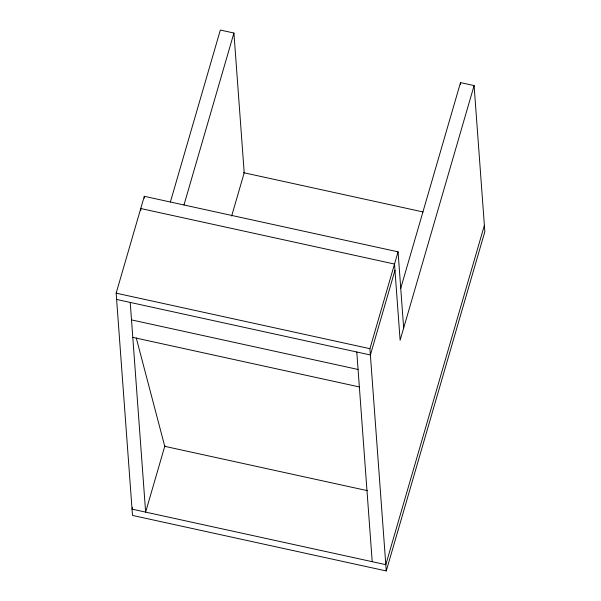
<?xml version="1.0" encoding="UTF-8"?>
<svg xmlns="http://www.w3.org/2000/svg" width="601" height="601" viewBox="0 0 601 601"><rect width="100%" height="100%" fill="white"/><g stroke="black" fill="none" stroke-linecap="round" stroke-linejoin="round"><path stroke-width="0.9" d="M400.634 288.668L460.509 82.6L474.099 85.575L484.842 231.655L386.263 570.95L132.498 515.425L116.158 293.16L144.3 196.309L398.065 251.834L403.662 328.018M170.406 201.921L220.334 30.05L233.932 33.025L244.209 172.818L231.655 216.014M183.996 204.896L233.932 33.025M132.558 507.334L132.04 509.137L385.804 564.662L484.376 225.367M164.982 445.514L145.63 512.112L130.222 302.423M386.263 570.95L369.923 348.685L398.065 251.834M394.977 270.337L370.389 354.973L116.624 299.448M474.099 85.575L400.116 340.234L394.511 264.049L140.754 208.524L140.889 210.38M243.443 172.645L422.999 211.935M116.158 293.16L369.923 348.685M131.506 319.897L358.076 369.472M132.791 337.371L359.36 386.946M367.481 490.679L164.757 446.325L136.254 337.957M460.509 82.6L460.644 84.463M356.791 351.998L372.207 561.687M144.3 196.309L144.435 198.165"/></g></svg>
